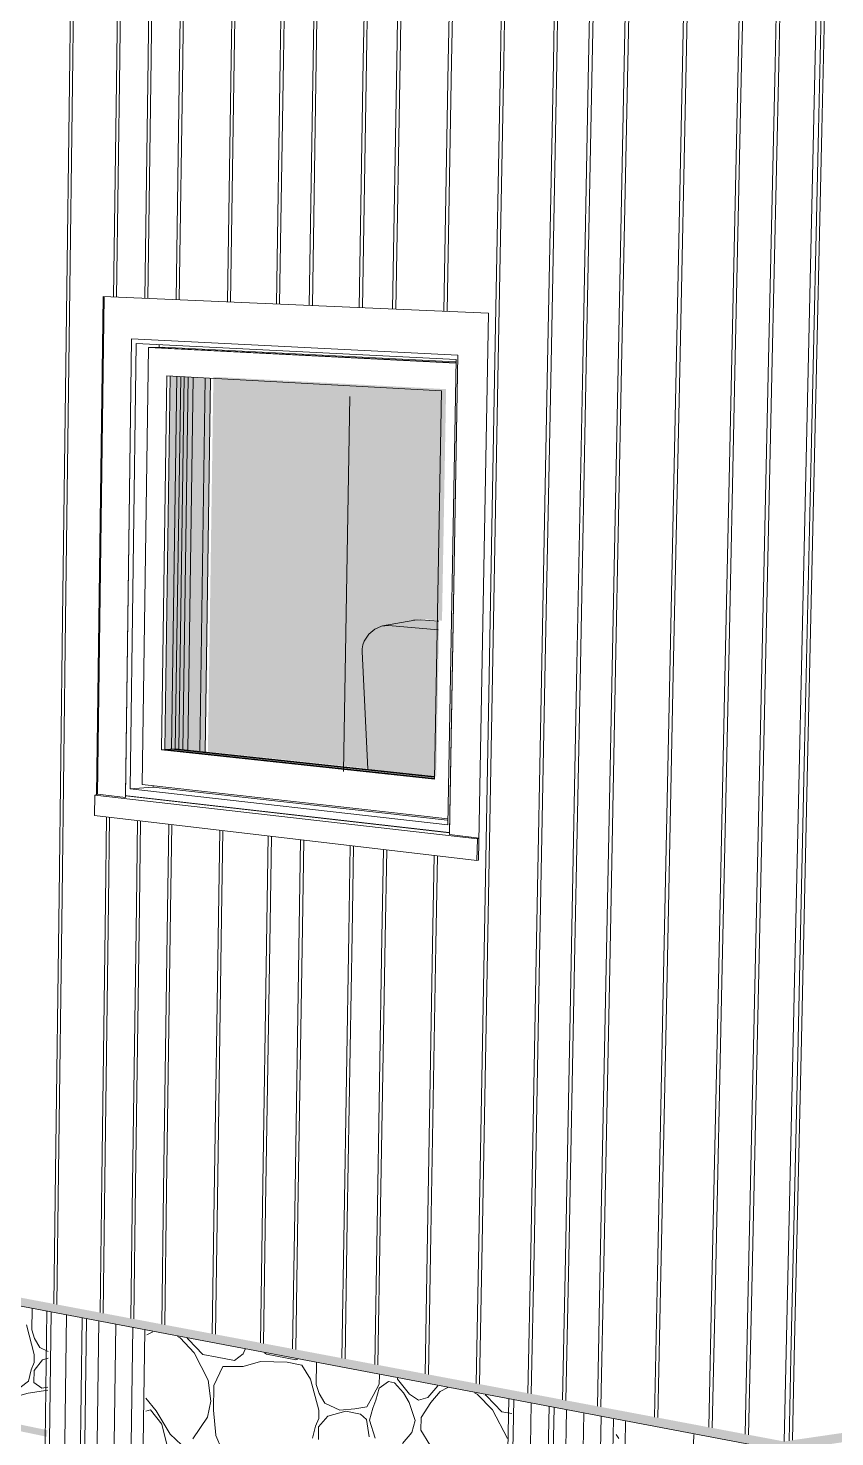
# Model space of a CAD drawing. Header units: inches. Extents: x 5690 to 5695, y -585 to 907.
# Drawn here: x 5690.749 to 5690.8654, y 906.9924 to 907.1956 of the extents above; entities that cross this region are included whole.
import ezdxf

# ---------------------------------------------------------------- set-up
doc = ezdxf.new("R2010")
doc.units = ezdxf.units.IN
doc.header["$MEASUREMENT"] = 0
for name, color, linetype, lineweight in [('A-CLNG', 13, 'Continuous', 13), ('A-GLAZ-2', 151, 'Continuous', 9), ('A-WALL-PATT-1', 111, 'Continuous', 9), ('I-FURN', 30, 'Continuous', 9), ('I-WALL', 2, 'Continuous', 13), ('I-WALL-1', 2, 'Continuous', 9), ('S-COLS', 52, 'Continuous', 9), ('S-FNDN', 32, 'Continuous', 13), ('S-FNDN-1', 32, 'Continuous', 9)]:
    doc.layers.add(name, color=color, linetype=linetype, lineweight=lineweight)
doc.layers.add('A-GLAZ-1', color=151, linetype='Continuous', lineweight=13, transparency=0.75)

# ---------------------------------------------------------------- blocks, each defined once
blk = doc.blocks.new('FP_1-3D View 1')
at = {"layer": 'A-WALL-PATT-1'}
for p, q in [((5690.80266, 907.19078), (5690.80338, 907.23297)), ((5690.80961, 907.19072), (5690.81036, 907.23318)), ((5690.81009, 907.19071), (5690.81084, 907.23319)), ((5690.81714, 907.19064), (5690.81792, 907.23341)), ((5690.81762, 907.19064), (5690.81841, 907.23342)), ((5690.82477, 907.19057), (5690.82559, 907.23364)), ((5690.82526, 907.19057), (5690.82608, 907.23365)), ((5690.82986, 907.19052), (5690.8307, 907.23379)), ((5690.83035, 907.19052), (5690.8312, 907.23381)), ((5690.835, 907.19047), (5690.83587, 907.23395)), ((5690.8355, 907.19047), (5690.83637, 907.23396)), ((5690.84339, 907.19039), (5690.8443, 907.2342)), ((5690.8439, 907.19039), (5690.84481, 907.23422)), ((5690.85141, 907.19031), (5690.85235, 907.23445)), ((5690.85192, 907.19031), (5690.85287, 907.23446)), ((5690.85675, 907.19026), (5690.85773, 907.23461)), ((5690.85727, 907.19026), (5690.85825, 907.23463)), ((5690.75503, 907.19124), (5690.75554, 907.23152)), ((5690.75546, 907.19124), (5690.75597, 907.23153)), ((5690.7618, 907.19118), (5690.76234, 907.23172)), ((5690.76223, 907.19117), (5690.76278, 907.23173)), ((5690.76631, 907.19113), (5690.76687, 907.23186)), ((5690.76675, 907.19113), (5690.76731, 907.23187)), ((5690.77087, 907.19109), (5690.77145, 907.232)), ((5690.77131, 907.19109), (5690.77189, 907.23201)), ((5690.7783, 907.19102), (5690.77891, 907.23222)), ((5690.77875, 907.19101), (5690.77936, 907.23224)), ((5690.78538, 907.19095), (5690.78602, 907.23244)), ((5690.78584, 907.19095), (5690.78648, 907.23245)), ((5690.79011, 907.1909), (5690.79077, 907.23258)), ((5690.79057, 907.1909), (5690.79123, 907.2326)), ((5690.79736, 907.19083), (5690.79805, 907.2328)), ((5690.79782, 907.19083), (5690.79852, 907.23282)), ((5690.80219, 907.19079), (5690.80291, 907.23295)), ((5690.75452, 907.15066), (5690.75503, 907.19124)), ((5690.75494, 907.15064), (5690.75546, 907.19124)), ((5690.75503, 907.19124), (5690.75503, 907.19124)), ((5690.75546, 907.19124), (5690.75546, 907.19124)), ((5690.76134, 907.1568), (5690.7618, 907.19118)), ((5690.76177, 907.15678), (5690.76223, 907.19117)), ((5690.7618, 907.19118), (5690.7618, 907.19118)), ((5690.76223, 907.19117), (5690.76223, 907.19117)), ((5690.76584, 907.1566), (5690.76631, 907.19113)), ((5690.76628, 907.15658), (5690.76675, 907.19113)), ((5690.76631, 907.19113), (5690.76631, 907.19113)), ((5690.76675, 907.19113), (5690.76675, 907.19113)), ((5690.77038, 907.1564), (5690.77087, 907.19109)), ((5690.77082, 907.15638), (5690.77131, 907.19109)), ((5690.77087, 907.19109), (5690.77087, 907.19109)), ((5690.77131, 907.19109), (5690.77131, 907.19109)), ((5690.77778, 907.15608), (5690.7783, 907.19102)), ((5690.77823, 907.15606), (5690.77875, 907.19101)), ((5690.7783, 907.19102), (5690.7783, 907.19102)), ((5690.77875, 907.19101), (5690.77875, 907.19101)), ((5690.78484, 907.15577), (5690.78538, 907.19095)), ((5690.78529, 907.15575), (5690.78584, 907.19095)), ((5690.78538, 907.19095), (5690.78538, 907.19095)), ((5690.78584, 907.19095), (5690.78584, 907.19095)), ((5690.78955, 907.15557), (5690.79011, 907.1909)), ((5690.79001, 907.15555), (5690.79057, 907.1909)), ((5690.79011, 907.1909), (5690.79011, 907.1909)), ((5690.79057, 907.1909), (5690.79057, 907.1909)), ((5690.79677, 907.15525), (5690.79736, 907.19083)), ((5690.79723, 907.15523), (5690.79782, 907.19083)), ((5690.79736, 907.19083), (5690.79736, 907.19083)), ((5690.79782, 907.19083), (5690.79782, 907.19083)), ((5690.80159, 907.15504), (5690.80219, 907.19079)), ((5690.80206, 907.15502), (5690.80266, 907.19078)), ((5690.80219, 907.19079), (5690.80219, 907.19079)), ((5690.80266, 907.19078), (5690.80266, 907.19078)), ((5690.80898, 907.15472), (5690.80961, 907.19072)), ((5690.80945, 907.1547), (5690.81009, 907.19071)), ((5690.80961, 907.19072), (5690.80961, 907.19072)), ((5690.81009, 907.19071), (5690.81009, 907.19071)), ((5690.81634, 907.14758), (5690.81714, 907.19064)), ((5690.81683, 907.14755), (5690.81762, 907.19064)), ((5690.81714, 907.19064), (5690.81714, 907.19064)), ((5690.81762, 907.19064), (5690.81762, 907.19064)), ((5690.82394, 907.1472), (5690.82477, 907.19057)), ((5690.82443, 907.14717), (5690.82526, 907.19057)), ((5690.82477, 907.19057), (5690.82477, 907.19057)), ((5690.82526, 907.19057), (5690.82526, 907.19057)), ((5690.82901, 907.14694), (5690.82986, 907.19052)), ((5690.8295, 907.14692), (5690.83035, 907.19052)), ((5690.82986, 907.19052), (5690.82986, 907.19052)), ((5690.83035, 907.19052), (5690.83035, 907.19052)), ((5690.83412, 907.14669), (5690.835, 907.19047)), ((5690.83462, 907.14666), (5690.8355, 907.19047)), ((5690.835, 907.19047), (5690.835, 907.19047)), ((5690.8355, 907.19047), (5690.8355, 907.19047)), ((5690.84248, 907.14627), (5690.84339, 907.19039)), ((5690.84299, 907.14625), (5690.8439, 907.19039)), ((5690.84339, 907.19039), (5690.84339, 907.19039)), ((5690.8439, 907.19039), (5690.8439, 907.19039)), ((5690.85045, 907.14587), (5690.85141, 907.19031)), ((5690.85096, 907.14585), (5690.85192, 907.19031)), ((5690.85141, 907.19031), (5690.85141, 907.19031)), ((5690.85192, 907.19031), (5690.85192, 907.19031)), ((5690.85577, 907.14561), (5690.85675, 907.19026)), ((5690.85629, 907.14558), (5690.85727, 907.19026)), ((5690.85675, 907.19026), (5690.85675, 907.19026)), ((5690.85727, 907.19026), (5690.85727, 907.19026)), ((5690.754, 907.11038), (5690.75452, 907.15066)), ((5690.75443, 907.11035), (5690.75494, 907.15064)), ((5690.75452, 907.15066), (5690.75452, 907.15066)), ((5690.75494, 907.15064), (5690.75494, 907.15064)), ((5690.81556, 907.10484), (5690.81634, 907.14758)), ((5690.81604, 907.1048), (5690.81683, 907.14755)), ((5690.81634, 907.14758), (5690.81634, 907.14758)), ((5690.81683, 907.14755), (5690.81683, 907.14755)), ((5690.82312, 907.10416), (5690.82394, 907.1472)), ((5690.82361, 907.10412), (5690.82443, 907.14717)), ((5690.82394, 907.1472), (5690.82394, 907.1472)), ((5690.82443, 907.14717), (5690.82443, 907.14717)), ((5690.82816, 907.10371), (5690.82901, 907.14694)), ((5690.82866, 907.10367), (5690.8295, 907.14692)), ((5690.82901, 907.14694), (5690.82901, 907.14694)), ((5690.8295, 907.14692), (5690.8295, 907.14692)), ((5690.83326, 907.10325), (5690.83412, 907.14669)), ((5690.83375, 907.10321), (5690.83462, 907.14666)), ((5690.83412, 907.14669), (5690.83412, 907.14669)), ((5690.83462, 907.14666), (5690.83462, 907.14666)), ((5690.84157, 907.1025), (5690.84248, 907.14627)), ((5690.84207, 907.10246), (5690.84299, 907.14625)), ((5690.84248, 907.14627), (5690.84248, 907.14627)), ((5690.84299, 907.14625), (5690.84299, 907.14625)), ((5690.84951, 907.10179), (5690.85045, 907.14587)), ((5690.85002, 907.10174), (5690.85096, 907.14585)), ((5690.85045, 907.14587), (5690.85045, 907.14587)), ((5690.85096, 907.14585), (5690.85096, 907.14585)), ((5690.8548, 907.10131), (5690.85577, 907.14561)), ((5690.85532, 907.10127), (5690.85629, 907.14558)), ((5690.85577, 907.14561), (5690.85577, 907.14561)), ((5690.85629, 907.14558), (5690.85629, 907.14558)), ((5690.7535, 907.0704), (5690.754, 907.11038)), ((5690.75392, 907.07034), (5690.75443, 907.11035)), ((5690.754, 907.11038), (5690.754, 907.11038)), ((5690.75443, 907.11035), (5690.75443, 907.11035)), ((5690.81478, 907.06245), (5690.81556, 907.10484)), ((5690.81526, 907.06238), (5690.81604, 907.1048)), ((5690.81556, 907.10484), (5690.81556, 907.10484)), ((5690.81604, 907.1048), (5690.81604, 907.1048)), ((5690.82231, 907.06147), (5690.82312, 907.10416)), ((5690.82279, 907.06141), (5690.82361, 907.10412)), ((5690.82312, 907.10416), (5690.82312, 907.10416)), ((5690.82361, 907.10412), (5690.82361, 907.10412)), ((5690.82733, 907.06082), (5690.82816, 907.10371)), ((5690.82782, 907.06075), (5690.82866, 907.10367)), ((5690.82816, 907.10371), (5690.82816, 907.10371)), ((5690.82866, 907.10367), (5690.82866, 907.10367)), ((5690.8324, 907.06016), (5690.83326, 907.10325)), ((5690.83289, 907.0601), (5690.83375, 907.10321)), ((5690.83326, 907.10325), (5690.83326, 907.10325)), ((5690.83375, 907.10321), (5690.83375, 907.10321)), ((5690.84067, 907.05909), (5690.84157, 907.1025)), ((5690.84117, 907.05902), (5690.84207, 907.10246)), ((5690.84157, 907.1025), (5690.84157, 907.1025)), ((5690.84207, 907.10246), (5690.84207, 907.10246)), ((5690.84857, 907.05806), (5690.84951, 907.10179)), ((5690.84907, 907.05799), (5690.85002, 907.10174)), ((5690.84951, 907.10179), (5690.84951, 907.10179)), ((5690.85002, 907.10174), (5690.85002, 907.10174)), ((5690.85384, 907.05738), (5690.8548, 907.10131)), ((5690.85435, 907.05731), (5690.85532, 907.10127)), ((5690.8548, 907.10131), (5690.8548, 907.10131)), ((5690.85532, 907.10127), (5690.85532, 907.10127)), ((5690.76018, 907.06953), (5690.76034, 907.08182)), ((5690.76061, 907.06948), (5690.76077, 907.08177)), ((5690.76463, 907.06895), (5690.7648, 907.0813)), ((5690.76507, 907.0689), (5690.76524, 907.08125)), ((5690.76913, 907.06837), (5690.76931, 907.08077)), ((5690.76957, 907.06831), (5690.76974, 907.08072)), ((5690.77647, 907.06742), (5690.77665, 907.0799)), ((5690.77691, 907.06736), (5690.7771, 907.07985)), ((5690.78346, 907.06651), (5690.78365, 907.07908)), ((5690.78391, 907.06645), (5690.7841, 907.07903)), ((5690.78812, 907.0659), (5690.78832, 907.07853)), ((5690.78858, 907.06585), (5690.78878, 907.07848)), ((5690.79527, 907.06498), (5690.79548, 907.07769)), ((5690.79573, 907.06492), (5690.79594, 907.07763)), ((5690.80005, 907.06436), (5690.80026, 907.07713)), ((5690.80051, 907.0643), (5690.80073, 907.07707)), ((5690.80736, 907.06341), (5690.80759, 907.07626)), ((5690.80783, 907.06335), (5690.80806, 907.07621)), ((5690.75299, 907.0307), (5690.7535, 907.0704)), ((5690.75341, 907.03063), (5690.75392, 907.07034)), ((5690.7535, 907.0704), (5690.7535, 907.0704)), ((5690.75392, 907.07034), (5690.75392, 907.07034)), ((5690.75965, 907.02958), (5690.76018, 907.06953)), ((5690.76007, 907.02951), (5690.76061, 907.06948)), ((5690.76018, 907.06953), (5690.76018, 907.06953)), ((5690.76061, 907.06948), (5690.76061, 907.06948)), ((5690.76408, 907.02883), (5690.76463, 907.06895)), ((5690.76452, 907.02875), (5690.76507, 907.0689)), ((5690.76463, 907.06895), (5690.76463, 907.06895)), ((5690.76507, 907.0689), (5690.76507, 907.0689)), ((5690.76856, 907.02807), (5690.76913, 907.06837)), ((5690.769, 907.02799), (5690.76957, 907.06831)), ((5690.76913, 907.06837), (5690.76913, 907.06837)), ((5690.76957, 907.06831), (5690.76957, 907.06831)), ((5690.77586, 907.02683), (5690.77647, 907.06742)), ((5690.77631, 907.02676), (5690.77691, 907.06736)), ((5690.77647, 907.06742), (5690.77647, 907.06742)), ((5690.77691, 907.06736), (5690.77691, 907.06736)), ((5690.78283, 907.02565), (5690.78346, 907.06651)), ((5690.78327, 907.02558), (5690.78391, 907.06645)), ((5690.78346, 907.06651), (5690.78346, 907.06651)), ((5690.78391, 907.06645), (5690.78391, 907.06645)), ((5690.78747, 907.02487), (5690.78812, 907.0659)), ((5690.78792, 907.02479), (5690.78858, 907.06585)), ((5690.78812, 907.0659), (5690.78812, 907.0659)), ((5690.78858, 907.06585), (5690.78858, 907.06585)), ((5690.79459, 907.02366), (5690.79527, 907.06498)), ((5690.79505, 907.02358), (5690.79573, 907.06492)), ((5690.79527, 907.06498), (5690.79527, 907.06498)), ((5690.79573, 907.06492), (5690.79573, 907.06492)), ((5690.79934, 907.02286), (5690.80005, 907.06436)), ((5690.80005, 907.06436), (5690.80005, 907.06436)), ((5690.7998, 907.02278), (5690.80051, 907.0643)), ((5690.80051, 907.0643), (5690.80051, 907.0643)), ((5690.80662, 907.02162), (5690.80736, 907.06341)), ((5690.80709, 907.02154), (5690.80783, 907.06335)), ((5690.80736, 907.06341), (5690.80736, 907.06341)), ((5690.80783, 907.06335), (5690.80783, 907.06335)), ((5690.81401, 907.02037), (5690.81478, 907.06245)), ((5690.81448, 907.02029), (5690.81526, 907.06238)), ((5690.81478, 907.06245), (5690.81478, 907.06245)), ((5690.81526, 907.06238), (5690.81526, 907.06238)), ((5690.8215, 907.01911), (5690.82231, 907.06147)), ((5690.82198, 907.01902), (5690.82279, 907.06141)), ((5690.82231, 907.06147), (5690.82231, 907.06147)), ((5690.82279, 907.06141), (5690.82279, 907.06141)), ((5690.8265, 907.01826), (5690.82733, 907.06082)), ((5690.82698, 907.01818), (5690.82782, 907.06075)), ((5690.82733, 907.06082), (5690.82733, 907.06082)), ((5690.82782, 907.06075), (5690.82782, 907.06075)), ((5690.83154, 907.01741), (5690.8324, 907.06016)), ((5690.83203, 907.01732), (5690.83289, 907.0601)), ((5690.8324, 907.06016), (5690.8324, 907.06016)), ((5690.83289, 907.0601), (5690.83289, 907.0601)), ((5690.83978, 907.01601), (5690.84067, 907.05909)), ((5690.84028, 907.01593), (5690.84117, 907.05902)), ((5690.84067, 907.05909), (5690.84067, 907.05909)), ((5690.84117, 907.05902), (5690.84117, 907.05902)), ((5690.84763, 907.01468), (5690.84857, 907.05806)), ((5690.84814, 907.0146), (5690.84907, 907.05799)), ((5690.84857, 907.05806), (5690.84857, 907.05806)), ((5690.84907, 907.05799), (5690.84907, 907.05799)), ((5690.85288, 907.01379), (5690.85384, 907.05738)), ((5690.85339, 907.01371), (5690.85435, 907.05731)), ((5690.85384, 907.05738), (5690.85384, 907.05738)), ((5690.85435, 907.05731), (5690.85435, 907.05731)), ((5690.75275, 907.01158), (5690.75299, 907.0307)), ((5690.75299, 907.0307), (5690.75299, 907.0307)), ((5690.75317, 907.0115), (5690.75341, 907.03063)), ((5690.75341, 907.03063), (5690.75341, 907.03063)), ((5690.75939, 907.01033), (5690.75965, 907.02958)), ((5690.75965, 907.02958), (5690.75965, 907.02958)), ((5690.75982, 907.01025), (5690.76007, 907.02951)), ((5690.76007, 907.02951), (5690.76007, 907.02951)), ((5690.76382, 907.0095), (5690.76408, 907.02883)), ((5690.76408, 907.02883), (5690.76408, 907.02883)), ((5690.76425, 907.00942), (5690.76452, 907.02875)), ((5690.76452, 907.02875), (5690.76452, 907.02875)), ((5690.76829, 907.00865), (5690.76856, 907.02807)), ((5690.76856, 907.02807), (5690.76856, 907.02807)), ((5690.76872, 907.00857), (5690.769, 907.02799)), ((5690.769, 907.02799), (5690.769, 907.02799)), ((5690.77557, 907.00728), (5690.77586, 907.02683)), ((5690.77586, 907.02683), (5690.77586, 907.02683)), ((5690.77602, 907.0072), (5690.77631, 907.02676)), ((5690.77631, 907.02676), (5690.77631, 907.02676)), ((5690.78252, 907.00597), (5690.78283, 907.02565)), ((5690.78283, 907.02565), (5690.78283, 907.02565)), ((5690.78297, 907.00589), (5690.78327, 907.02558)), ((5690.78327, 907.02558), (5690.78327, 907.02558)), ((5690.78716, 907.0051), (5690.78747, 907.02487)), ((5690.78747, 907.02487), (5690.78747, 907.02487)), ((5690.78761, 907.00502), (5690.78792, 907.02479)), ((5690.78792, 907.02479), (5690.78792, 907.02479)), ((5690.79426, 907.00376), (5690.79459, 907.02366)), ((5690.79459, 907.02366), (5690.79459, 907.02366)), ((5690.79472, 907.00368), (5690.79505, 907.02358)), ((5690.79505, 907.02358), (5690.79505, 907.02358)), ((5690.799, 907.00287), (5690.79934, 907.02286)), ((5690.79934, 907.02286), (5690.79934, 907.02286)), ((5690.79946, 907.00278), (5690.7998, 907.02278)), ((5690.7998, 907.02278), (5690.7998, 907.02278)), ((5690.80627, 907.0015), (5690.80662, 907.02162)), ((5690.80662, 907.02162), (5690.80662, 907.02162)), ((5690.80674, 907.00141), (5690.80709, 907.02154)), ((5690.80709, 907.02154), (5690.80709, 907.02154)), ((5690.81364, 907.00011), (5690.81401, 907.02037)), ((5690.81401, 907.02037), (5690.81401, 907.02037)), ((5690.81411, 907.00002), (5690.81448, 907.02029)), ((5690.81448, 907.02029), (5690.81448, 907.02029)), ((5690.82111, 906.9987), (5690.8215, 907.01911)), ((5690.8215, 907.01911), (5690.8215, 907.01911)), ((5690.82159, 906.99861), (5690.82198, 907.01902)), ((5690.82198, 907.01902), (5690.82198, 907.01902)), ((5690.8261, 906.99777), (5690.8265, 907.01826)), ((5690.8265, 907.01826), (5690.8265, 907.01826)), ((5690.82658, 906.99767), (5690.82698, 907.01818)), ((5690.82698, 907.01818), (5690.82698, 907.01818)), ((5690.83113, 906.99682), (5690.83154, 907.01741)), ((5690.83154, 907.01741), (5690.83154, 907.01741)), ((5690.83162, 906.99672), (5690.83203, 907.01732)), ((5690.83203, 907.01732), (5690.83203, 907.01732)), ((5690.83935, 906.99527), (5690.83978, 907.01601)), ((5690.83978, 907.01601), (5690.83978, 907.01601)), ((5690.83984, 906.99518), (5690.84028, 907.01593)), ((5690.84028, 907.01593), (5690.84028, 907.01593)), ((5690.84719, 906.99379), (5690.84763, 907.01468)), ((5690.84763, 907.01468), (5690.84763, 907.01468)), ((5690.84769, 906.9937), (5690.84814, 907.0146)), ((5690.84814, 907.0146), (5690.84814, 907.0146)), ((5690.85242, 906.99281), (5690.85288, 907.01379)), ((5690.85288, 907.01379), (5690.85288, 907.01379)), ((5690.85293, 906.99271), (5690.85339, 907.01371)), ((5690.85339, 907.01371), (5690.85339, 907.01371))]:
    blk.add_line(p, q, dxfattribs=at)
blk = doc.blocks.new('FP_2-3D View 1')
at = {"layer": 'A-WALL-PATT-1'}
for p, q in [((5690.86302, 907.18083), (5690.86404, 907.22599)), ((5690.8635, 907.18084), (5690.86452, 907.22598)), ((5690.86201, 907.13605), (5690.86302, 907.18083)), ((5690.86249, 907.13607), (5690.8635, 907.18084)), ((5690.86302, 907.18083), (5690.86302, 907.18083)), ((5690.8635, 907.18084), (5690.8635, 907.18084)), ((5690.86101, 907.09163), (5690.86201, 907.13605)), ((5690.86149, 907.09166), (5690.86249, 907.13607)), ((5690.86201, 907.13605), (5690.86201, 907.13605)), ((5690.86249, 907.13607), (5690.86249, 907.13607)), ((5690.86002, 907.04756), (5690.86101, 907.09163)), ((5690.8605, 907.04761), (5690.86149, 907.09166)), ((5690.86101, 907.09163), (5690.86101, 907.09163)), ((5690.86149, 907.09166), (5690.86149, 907.09166)), ((5690.85903, 907.00386), (5690.86002, 907.04756)), ((5690.85951, 907.00392), (5690.8605, 907.04761)), ((5690.86002, 907.04756), (5690.86002, 907.04756)), ((5690.8605, 907.04761), (5690.8605, 907.04761)), ((5690.85876, 906.99185), (5690.85903, 907.00386)), ((5690.85903, 907.00386), (5690.85903, 907.00386)), ((5690.85924, 906.99192), (5690.85951, 907.00392)), ((5690.85951, 907.00392), (5690.85951, 907.00392))]:
    blk.add_line(p, q, dxfattribs=at)
blk = doc.blocks.new('FP_14-3D View 1')
at = {"layer": 'S-COLS'}
for p, q in [((5690.82293, 906.80497), (5690.82667, 906.99633)), ((5690.8254, 906.80563), (5690.82916, 906.99585)), ((5690.82786, 906.80629), (5690.83165, 906.99538))]:
    blk.add_line(p, q, dxfattribs=at)
blk = doc.blocks.new('FP_15-3D View 1')
at = {"layer": 'S-COLS'}
for p, q in [((5690.81544, 906.80659), (5690.81905, 906.99778)), ((5690.81793, 906.80567), (5690.82159, 906.99729)), ((5690.82044, 906.80475), (5690.82415, 906.99681))]:
    blk.add_line(p, q, dxfattribs=at)
blk = doc.blocks.new('FP_30-3D View 1')
at = {"layer": 'A-WALL-PATT-1'}
for p, q in [((5690.74955, 907.00785), (5690.74958, 907.01088)), ((5690.74877, 907.00858), (5690.7499, 907.00431)), ((5690.74993, 907.00662), (5690.74955, 907.00785)), ((5690.76614, 907.00711), (5690.76701, 907.00757)), ((5690.7507, 907.00531), (5690.74993, 907.00662)), ((5690.77056, 907.0069), (5690.77093, 907.0067)), ((5690.77093, 907.0067), (5690.77296, 907.00453)), ((5690.77216, 907.00646), (5690.77198, 907.00663)), ((5690.7742, 907.00429), (5690.77216, 907.00646)), ((5690.75108, 907.0035), (5690.74987, 907.002)), ((5690.7499, 907.00431), (5690.74988, 907.00315)), ((5690.75192, 907.00472), (5690.7507, 907.00531)), ((5690.75191, 907.00374), (5690.75108, 907.0035)), ((5690.77296, 907.00453), (5690.77498, 907.00058)), ((5690.77627, 907.00389), (5690.7742, 907.00429)), ((5690.77877, 907.00342), (5690.77627, 907.00389)), ((5690.78005, 907.00437), (5690.77877, 907.00342)), ((5690.78031, 907.00505), (5690.78005, 907.00437)), ((5690.78313, 907.00451), (5690.78341, 907.00432)), ((5690.78341, 907.00432), (5690.78765, 907.00352)), ((5690.78765, 907.00352), (5690.78793, 907.0036)), ((5690.74948, 907.00208), (5690.74906, 907.00042)), ((5690.74988, 907.00315), (5690.74948, 907.00208)), ((5690.74987, 907.002), (5690.74985, 907.00027)), ((5690.77709, 907.00255), (5690.7758, 906.99982)), ((5690.78002, 907.00258), (5690.77709, 907.00255)), ((5690.78002, 907.00258), (5690.78255, 907.00329)), ((5690.78255, 907.00329), (5690.78636, 907.00316)), ((5690.78636, 907.00316), (5690.78849, 907.00276)), ((5690.78849, 907.00276), (5690.78973, 907.00071)), ((5690.79058, 906.99995), (5690.79063, 907.00309)), ((5690.74906, 907.00042), (5690.74787, 906.99951)), ((5690.74985, 907.00027), (5690.75102, 906.99945)), ((5690.75102, 906.99945), (5690.75185, 906.99959)), ((5690.77498, 907.00058), (5690.77535, 906.99754)), ((5690.7758, 906.99982), (5690.77574, 906.99627)), ((5690.78973, 907.00071), (5690.79095, 906.99626)), ((5690.79099, 906.99866), (5690.79058, 906.99995)), ((5690.79966, 907.00002), (5690.79876, 906.99837)), ((5690.79918, 906.99768), (5690.79965, 906.99942)), ((5690.79965, 906.99942), (5690.80097, 907.00038)), ((5690.79968, 907.00137), (5690.79966, 907.00002)), ((5690.80097, 907.00038), (5690.80185, 907.00022)), ((5690.80185, 907.00022), (5690.80314, 906.99875)), ((5690.80229, 907.00074), (5690.80228, 907.00088)), ((5690.80401, 906.99858), (5690.80229, 907.00074)), ((5690.8081, 906.99978), (5690.80665, 906.99808)), ((5690.80843, 906.99896), (5690.80953, 906.99951)), ((5690.74549, 906.99768), (5690.74904, 906.99869)), ((5690.74904, 906.99869), (5690.75185, 906.99915)), ((5690.76749, 906.99615), (5690.76601, 906.99799)), ((5690.77535, 906.99754), (5690.7749, 906.99525)), ((5690.79182, 906.99729), (5690.79099, 906.99866)), ((5690.79876, 906.99837), (5690.79786, 906.99672)), ((5690.79873, 906.99656), (5690.79918, 906.99768)), ((5690.80314, 906.99875), (5690.80399, 906.99736)), ((5690.80399, 906.99736), (5690.80482, 906.99476)), ((5690.80532, 906.99772), (5690.80401, 906.99858)), ((5690.80665, 906.99808), (5690.80532, 906.99772)), ((5690.80571, 906.9952), (5690.80708, 906.99738)), ((5690.80708, 906.99738), (5690.80843, 906.99896)), ((5690.81338, 906.99878), (5690.81377, 906.99856)), ((5690.81377, 906.99856), (5690.81598, 906.99629)), ((5690.81512, 906.99831), (5690.81492, 906.99848)), ((5690.81732, 906.99603), (5690.81512, 906.99831)), ((5690.76599, 906.99612), (5690.76667, 906.99631)), ((5690.76667, 906.99631), (5690.76828, 906.99422)), ((5690.76949, 906.99279), (5690.76749, 906.99615)), ((5690.77574, 906.99627), (5690.77611, 906.99264)), ((5690.79222, 906.99541), (5690.79091, 906.99385)), ((5690.79095, 906.99626), (5690.79093, 906.99506)), ((5690.79396, 906.99627), (5690.79182, 906.99729)), ((5690.79482, 906.9961), (5690.79222, 906.99541)), ((5690.79612, 906.99646), (5690.79396, 906.99627)), ((5690.79697, 906.99568), (5690.79482, 906.9961)), ((5690.79786, 906.99672), (5690.79612, 906.99646)), ((5690.79783, 906.99491), (5690.79697, 906.99568)), ((5690.79826, 906.99482), (5690.79873, 906.99656)), ((5690.81598, 906.99629), (5690.81815, 906.99216)), ((5690.81876, 906.99576), (5690.81732, 906.99603)), ((5690.76828, 906.99422), (5690.76906, 906.99111)), ((5690.7749, 906.99525), (5690.77278, 906.99212)), ((5690.79048, 906.99394), (5690.79003, 906.99222)), ((5690.79093, 906.99506), (5690.79048, 906.99394)), ((5690.79091, 906.99385), (5690.79088, 906.99205)), ((5690.79822, 906.9924), (5690.79783, 906.99491)), ((5690.79909, 906.99223), (5690.79826, 906.99482)), ((5690.80482, 906.99476), (5690.80435, 906.99302)), ((5690.80568, 906.99337), (5690.80571, 906.9952)), ((5690.80697, 906.99128), (5690.80568, 906.99337)), ((5690.83511, 906.99137), (5690.83518, 906.99464)), ((5690.77112, 906.99128), (5690.76949, 906.99279)), ((5690.77611, 906.99263), (5690.77691, 906.99069)), ((5690.80435, 906.99302), (5690.80301, 906.99145)), ((5690.83384, 906.99274), (5690.8342, 906.99217)), ((5690.84502, 906.99277), (5690.84499, 906.99137))]:
    blk.add_line(p, q, dxfattribs=at)
blk = doc.blocks.new('FP_35-3D View 1')
at = {"layer": 'S-COLS'}
for p, q in [((5690.75687, 906.833), (5690.75921, 907.00912)), ((5690.75929, 906.83358), (5690.76166, 907.00865)), ((5690.76171, 906.83416), (5690.7641, 907.00819))]:
    blk.add_line(p, q, dxfattribs=at)
blk = doc.blocks.new('FP_36-3D View 1')
at = {"layer": 'S-COLS'}
for p, q in [((5690.75009, 906.83442), (5690.75232, 907.01043)), ((5690.75229, 906.83362), (5690.75456, 907.01)), ((5690.7545, 906.83281), (5690.75681, 907.00957))]:
    blk.add_line(p, q, dxfattribs=at)

msp = doc.modelspace()

# ---------------------------------------------------------------- hatches: boundary and pattern name
at = {"layer": 'A-CLNG'}
for points in [[(5690.85801, 906.99039), (5690.85804, 906.99175), (5690.5774, 907.04461), (5690.57741, 907.04359), (5690.85795, 906.9904)], [(5690.85801, 906.99039), (5691.12463, 907.02947), (5691.12468, 907.03058), (5690.85804, 906.99175), (5690.85801, 906.9904)]]:
    msp.add_hatch(color=256, dxfattribs=at).paths.add_polyline_path(points, flags=0)
at = {"layer": 'A-GLAZ-1'}
for points in [[(5690.80765, 907.08735), (5690.80765, 907.08763), (5690.77454, 907.09117), (5690.77532, 907.14508), (5690.7695, 907.14537), (5690.76874, 907.09152), (5690.80765, 907.08735)], [(5690.7984, 907.08875), (5690.7976, 907.10612), (5690.79769, 907.10671), (5690.7979, 907.10727), (5690.79857, 907.10828), (5690.79942, 907.10901), (5690.80039, 907.10942), (5690.80501, 907.11026), (5690.80606, 907.11034), (5690.80871, 907.11012), (5690.8093, 907.1435), (5690.77574, 907.14528), (5690.77495, 907.09123), (5690.79812, 907.08878)], [(5690.80788, 907.08765), (5690.80829, 907.11003), (5690.80543, 907.11024), (5690.8046, 907.11017), (5690.79997, 907.10933), (5690.799, 907.10891), (5690.79816, 907.10819), (5690.79748, 907.10718), (5690.79728, 907.10662), (5690.79719, 907.10604), (5690.79728, 907.10391), (5690.79802, 907.0887), (5690.80787, 907.08765)]]:
    msp.add_hatch(color=256, dxfattribs=at).paths.add_polyline_path(points, flags=0)
at = {"layer": 'S-FNDN'}
h = msp.add_hatch(color=256, dxfattribs=at)
h.paths.add_polyline_path([(5690.90726, 906.96014), (5690.91836, 906.96206), (5690.91495, 906.96276), (5690.90679, 906.96135), (5690.83351, 906.97649), (5690.83347, 906.97546), (5690.90424, 906.96076)], flags=0)
h.paths.add_polyline_path([(5690.81843, 906.97858), (5690.81846, 906.9796), (5690.76591, 906.99046), (5690.76588, 906.98949), (5690.81514, 906.97926)], flags=0)
h.paths.add_polyline_path([(5690.75175, 906.99242), (5690.75178, 906.99338), (5690.7262, 906.99867), (5690.72341, 906.99831), (5690.74973, 906.99284)], flags=0)

# ---------------------------------------------------------------- linework, layer by layer
at = {"layer": 'A-CLNG'}
msp.add_line((5690.85801, 906.99039), (5690.57741, 907.04359), dxfattribs=at)
at = {"layer": 'A-GLAZ-2'}
for p, q in [((5690.75998, 907.15686), (5690.75904, 907.08506)), ((5690.75904, 907.08508), (5690.75998, 907.15686)), ((5690.76305, 907.08462), (5690.76395, 907.15074)), ((5690.76306, 907.08484), (5690.76395, 907.15074)), ((5690.76374, 907.08586), (5690.76461, 907.15009)), ((5690.76395, 907.15074), (5690.81101, 907.14841)), ((5690.76395, 907.15074), (5690.81101, 907.14841)), ((5690.76461, 907.15009), (5690.81076, 907.14778)), ((5690.76794, 907.14993), (5690.76794, 907.14959)), ((5690.76636, 907.1495), (5690.76549, 907.08651)), ((5690.76636, 907.1495), (5690.76684, 907.14952)), ((5690.81072, 907.14726), (5690.76636, 907.1495)), ((5690.76684, 907.14952), (5690.76836, 907.14957)), ((5690.76684, 907.14952), (5690.8107, 907.1473)), ((5690.8107, 907.1473), (5690.76684, 907.14952)), ((5690.76836, 907.14957), (5690.81065, 907.14744)), ((5690.81076, 907.14778), (5690.80956, 907.08067)), ((5690.81101, 907.14841), (5690.80977, 907.07926)), ((5690.81101, 907.14841), (5690.80978, 907.0795)), ((5690.76827, 907.09148), (5690.76902, 907.1454)), ((5690.7695, 907.14537), (5690.76874, 907.09152)), ((5690.7695, 907.14537), (5690.76874, 907.09152)), ((5690.76874, 907.09152), (5690.7695, 907.14537)), ((5690.76902, 907.1454), (5690.80863, 907.14324)), ((5690.7697, 907.09158), (5690.77046, 907.14532)), ((5690.77102, 907.14529), (5690.77025, 907.09162)), ((5690.77152, 907.14526), (5690.77076, 907.09157)), ((5690.77211, 907.14523), (5690.77134, 907.0915)), ((5690.77282, 907.14519), (5690.77205, 907.09142)), ((5690.77377, 907.09124), (5690.77455, 907.14509)), ((5690.77455, 907.14509), (5690.77377, 907.09124)), ((5690.77532, 907.14505), (5690.77454, 907.09116)), ((5690.80863, 907.14324), (5690.80764, 907.08726)), ((5690.76827, 907.09148), (5690.76874, 907.09152)), ((5690.80764, 907.08726), (5690.76827, 907.09148)), ((5690.76874, 907.09152), (5690.77025, 907.09162)), ((5690.76874, 907.09152), (5690.7697, 907.09158)), ((5690.76874, 907.09152), (5690.80763, 907.08735)), ((5690.76874, 907.09152), (5690.80763, 907.08735)), ((5690.80763, 907.08735), (5690.76874, 907.09152)), ((5690.8076, 907.08753), (5690.7697, 907.09158)), ((5690.77025, 907.09162), (5690.80759, 907.08763)), ((5690.75861, 907.08203), (5690.75864, 907.08495)), ((5690.75864, 907.08495), (5690.75888, 907.08503)), ((5690.75864, 907.08495), (5690.81381, 907.07863)), ((5690.75888, 907.08503), (5690.75904, 907.08508)), ((5690.76305, 907.08462), (5690.75904, 907.08508)), ((5690.76306, 907.08484), (5690.76329, 907.08486)), ((5690.80978, 907.0795), (5690.76306, 907.08484)), ((5690.76328, 907.08486), (5690.80975, 907.07955)), ((5690.76706, 907.08611), (5690.76374, 907.08586)), ((5690.80956, 907.08067), (5690.76374, 907.08586)), ((5690.76549, 907.08651), (5690.80954, 907.08156)), ((5690.76706, 907.08633), (5690.76706, 907.08611)), ((5690.76706, 907.08611), (5690.80945, 907.08133)), ((5690.81375, 907.07554), (5690.75861, 907.08203)), ((5690.81405, 907.07877), (5690.80977, 907.07926)), ((5690.81381, 907.07863), (5690.81375, 907.07554)), ((5690.81404, 907.0787), (5690.81381, 907.07863)), ((5690.81375, 907.07554), (5690.81399, 907.07556))]:
    msp.add_line(p, q, dxfattribs=at)
at = {"layer": 'I-FURN'}
for p, q in [((5690.80015, 907.10937), (5690.80478, 907.11021)), ((5690.80816, 907.10879), (5690.80101, 907.10941)), ((5690.8046, 907.11017), (5690.80564, 907.11025)), ((5690.80564, 907.11025), (5690.80825, 907.11003)), ((5690.79799, 907.0887), (5690.79719, 907.10566))]:
    msp.add_line(p, q, dxfattribs=at)
for points in [[(5690.80101, 907.10941, 0), (5690.79997, 907.10933, 0), (5690.799, 907.10891, 0), (5690.79816, 907.10819, 0), (5690.79748, 907.10718, 0)], [(5690.79721, 907.10545, 0), (5690.79719, 907.10604, 0), (5690.79728, 907.10662, 0), (5690.79748, 907.10718, 0)]]:
    msp.add_polyline3d(points, dxfattribs=at)
at = {"layer": 'I-WALL'}
for p, q in [((5690.85804, 906.99175), (5690.86351, 907.23479)), ((5690.75888, 907.08501), (5690.75983, 907.15686)), ((5690.75983, 907.15686), (5690.81543, 907.15444)), ((5690.81543, 907.15444), (5690.81399, 907.07556)), ((5690.79451, 907.08838), (5690.7954, 907.14246))]:
    msp.add_line(p, q, dxfattribs=at)
at = {"layer": 'S-COLS'}
for p, q in [((5690.74948, 906.83465), (5690.7517, 907.01053)), ((5690.75745, 907.00944), (5690.75512, 906.83258)), ((5690.76344, 906.83457), (5690.76585, 907.00779)), ((5690.81474, 906.80685), (5690.81833, 906.99789)), ((5690.82487, 906.99665), (5690.82115, 906.80449)), ((5690.82962, 906.80677), (5690.83342, 906.99497))]:
    msp.add_line(p, q, dxfattribs=at)

# ---------------------------------------------------------------- block references
at = {"layer": 'I-WALL-1'}
for name in ['FP_2-3D View 1', 'FP_1-3D View 1']:
    msp.add_blockref(name, (0, 0), dxfattribs=at)
at = {"layer": 'S-COLS'}
for name in ['FP_36-3D View 1', 'FP_35-3D View 1', 'FP_15-3D View 1', 'FP_14-3D View 1']:
    msp.add_blockref(name, (0, 0), dxfattribs=at)
at = {"layer": 'S-FNDN-1'}
msp.add_blockref('FP_30-3D View 1', (0, 0), dxfattribs=at)

doc.saveas('drawing.dxf')
